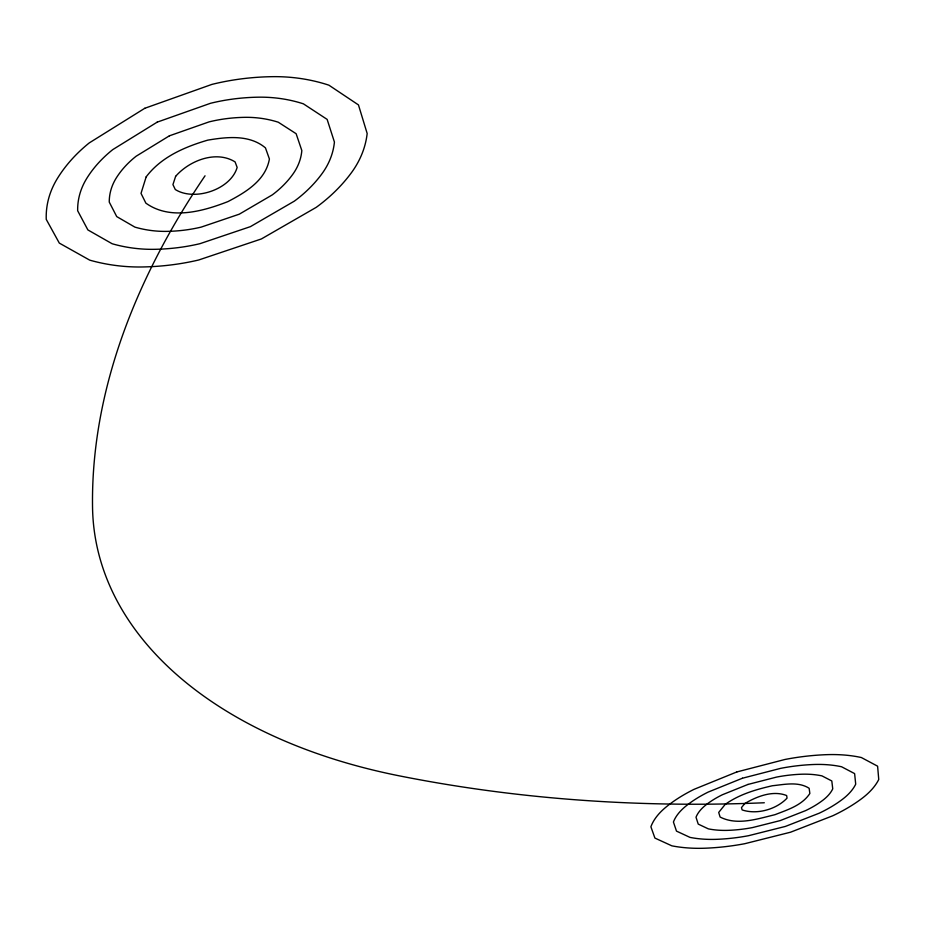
<?xml version="1.0" encoding="UTF-8"?>
<svg xmlns="http://www.w3.org/2000/svg" width="925" height="925" viewBox="0 0 925 925"><rect width="100%" height="100%" fill="white"/><g stroke="black" fill="none" stroke-linecap="round" stroke-linejoin="round"><path stroke-width="1.39" d="M205.038 175.796A1142.953 668.509 -17.4 0 0 92.546 507.617A513.502 319.796 -7 0 0 399.334 775.855A1501.633 1155.152 -25.6 0 0 764.316 802.761M146.173 176.86L141.016 193.371L145.861 203.13C170.096 220.485 202.575 211.513 228.024 201.558C245.784 192.215 265.614 180.491 269.406 158.996L265.452 147.884C249.449 134.391 226.914 136.912 207.709 140.149C184.561 146.948 161.1 157.065 146.173 176.86M175.634 176.328L172.94 184.607L175.299 189.532C194.4 201.581 230.776 189.625 237.147 167.413L235.089 161.91C216.08 150.047 189.359 160.58 175.634 176.328M725.177 804.403L718.702 812.428L720.101 817.029C737.167 825.828 757.482 818.856 774.965 814.694C787.603 809.733 801.963 805.444 809.849 793.5L809.144 788.285C798.263 781.301 784.469 784.516 772.421 785.741C755.852 789.499 739.156 794.413 725.177 804.403M744.752 803.582L741.468 807.606L742.128 809.918C756.928 814.925 776.353 809.444 787.048 798.136L786.655 795.546C772.953 790.077 756.812 796.413 744.752 803.582M144.809 108.271L89.216 142.936A198.817 141.513 2.4 0 0 57.385 178.479A137.016 97.853 4.2 0 0 46.25 219.387L59.316 243.102L89.725 260.145A133.281 96.813 6.3 0 0 143.109 266.955A215.028 160.164 7.5 0 0 198.725 259.983L261.382 238.951L316.246 207.339A215.768 163.135 6.6 0 0 351.107 173.137A134.541 101.195 3.8 0 0 367.167 133.501L358.461 104.918L328.907 85.181A130.645 96.339 1.8 0 0 272.378 76.671A199.684 143.803 1.4 0 0 211.894 84.406L144.809 108.271M157.181 122.146L112.769 149.607A160.141 114.596 2.7 0 0 87.043 177.935A110.04 78.96 4.1 0 0 77.665 210.761L87.875 229.92L112.145 243.749A106.34 77.376 5.9 0 0 155.088 249.311A170.466 126.54 6.8 0 0 199.95 243.68L250.409 226.648L294.358 201.13A170.94 128.378 6 0 0 322.027 173.657A107.15 80.151 3.9 0 0 334.422 142.045L327.138 119.394L303.4 103.831A104.664 77.076 2.3 0 0 258.445 97.183A160.696 116.099 1.9 0 0 210.472 103.299L157.181 122.146M169.391 135.825L136.125 156.233A120.967 87.031 3 0 0 116.631 177.403A82.857 59.755 4.1 0 0 109.254 202.089L116.723 216.589L134.877 227.111A79.55 57.974 5.4 0 0 167.275 231.377A126.737 93.76 6.1 0 0 201.188 227.111L239.286 214.184L272.297 194.874A127.014 94.766 5.5 0 0 292.867 174.189A80.013 59.524 3.9 0 0 301.828 150.544L296.127 133.709L278.275 122.216A78.613 57.812 2.8 0 0 244.755 117.336A121.267 87.898 2.4 0 0 209.085 121.88L169.391 135.825M736.832 771.947L693.993 789.36A135.721 66.993 -8.3 0 0 666.254 806.889A92.697 46.25 -7.9 0 0 650.899 826.8L654.912 838.073L671.851 845.832A88.881 45.232 -7.7 0 0 706.249 848.167A141.86 73.514 -7.8 0 0 744.822 843.692L790.574 832.199L832.72 815.792A142.693 74.162 -8.3 0 0 861.661 798.657A90.199 46.215 -8.8 0 0 878.75 779.474L877.605 766.189L861.372 757.54A88.673 44.585 -8.9 0 0 825.771 754.696A136.507 67.548 -8.7 0 0 784.92 759.483L736.832 771.947M742.428 778.226L708.215 792.066A109.057 54.089 -8.3 0 0 685.922 806.068A74.393 37.22 -8 0 0 673.423 822.024L676.487 831.112L689.992 837.391A71.075 36.121 -7.8 0 0 717.603 839.287A112.989 58.252 -7.9 0 0 748.637 835.68L785.418 826.418L819.192 813.214A113.521 58.668 -8.3 0 0 842.247 799.478A71.907 36.746 -8.7 0 0 855.706 784.169L854.619 773.601L841.577 766.767A70.936 35.705 -8.8 0 0 813.191 764.524A109.566 54.448 -8.6 0 0 780.7 768.34L742.428 778.226M747.967 784.446L722.356 794.76A82.175 40.943 -8.3 0 0 705.555 805.236A55.974 28.074 -8.1 0 0 696.016 817.237L698.225 824.094L708.307 828.858A53.28 27.045 -7.9 0 0 729.085 830.315A84.383 43.29 -8 0 0 752.487 827.586L780.214 820.591L805.582 810.624A84.672 43.51 -8.3 0 0 822.799 800.298A53.754 27.403 -8.6 0 0 832.743 788.84L831.806 780.966L821.978 775.89A53.211 26.813 -8.7 0 0 800.761 774.248A82.452 41.151 -8.6 0 0 776.538 777.093L747.967 784.446"/></g></svg>
